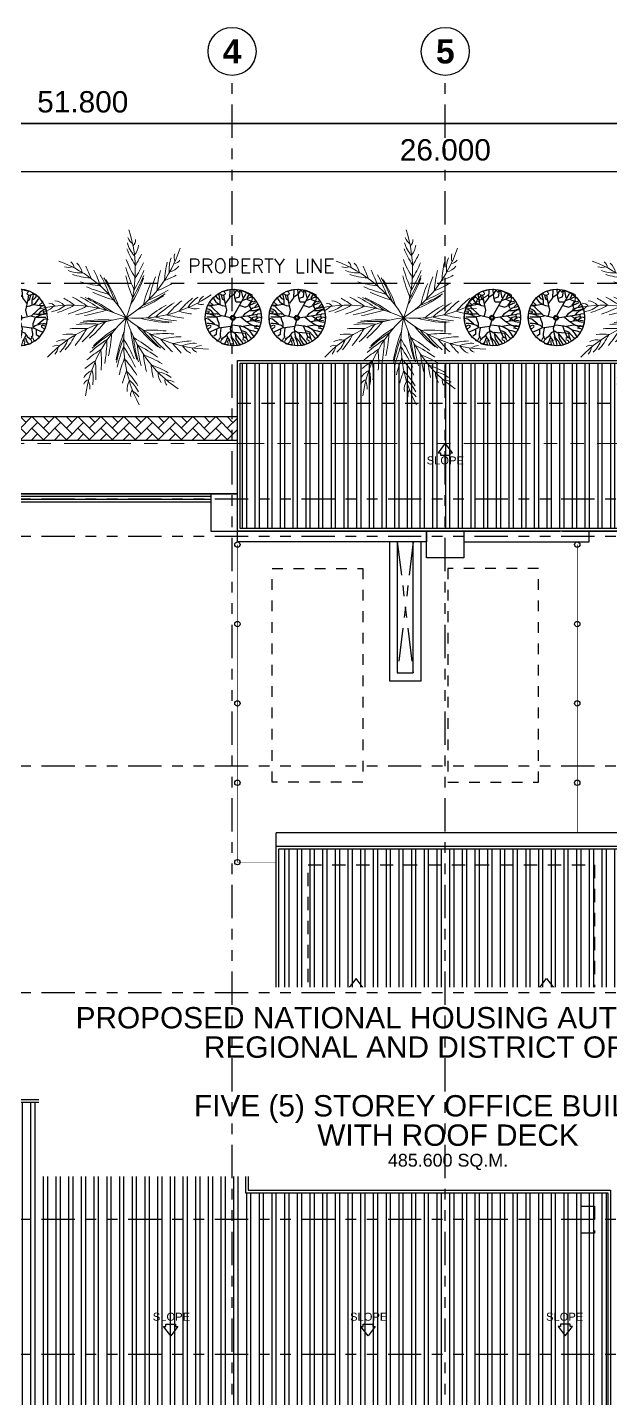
# Model space of a CAD drawing. Header units: metres. Extents: x -12400 to 1, y 0 to 106422.
# Drawn here: x -12353.92 to -12348.45, y 106380.08 to 106392.93 of the extents above; entities that cross this region are included whole.
import ezdxf
from ezdxf.enums import TextEntityAlignment as Align

# ---------------------------------------------------------------- set-up
doc = ezdxf.new("R2010")
doc.units = ezdxf.units.M
doc.set_wipeout_variables(frame=1)
doc.header["$PDMODE"] = 35
for name, pattern in [('CENTER', [2, 1.25, -0.25, 0.25, -0.25]), ('HIDDEN', [0.375, 0.25, -0.125]), ('HIDDEN2', [4.7625, 3.175, -1.5875]), ('PHANTOM2', [1.25, 0.625, -0.125, 0.125, -0.125, 0.125, -0.125])]:
    doc.linetypes.add(name, pattern=pattern)
for name, color, linetype, lineweight in [('0.1', 1, 'Continuous', 9), ('3', 3, 'Continuous', 30), ('DIM 001', 251, 'Continuous', 13), ('FURN', 8, 'Continuous', 5), ('HATCH', 250, 'Continuous', 5)]:
    doc.layers.add(name, color=color, linetype=linetype, lineweight=lineweight)
for name, color, linetype in [('DOOR', 1, 'Continuous'), ('Landscape', 108, 'Continuous'), ('MOULDING', 15, 'Continuous'), ('PROPERTY LINE', 3, 'PHANTOM2'), ('S-GRID', 155, 'Continuous'), ('txt', 2, 'Continuous'), ('TXT3', 3, 'Continuous'), ('WALL', 7, 'Continuous')]:
    doc.layers.add(name, color=color, linetype=linetype)
doc.layers.add('GUIDELINES', color=206, linetype='Continuous', plot=False)
doc.styles.add('Arial-Bold', font='arial.ttf')
doc.styles.add('DIMTXT-100', font='arial.ttf')
doc.styles.add('sans serif', font='sanssb__.ttf')
doc.styles.add('swis721', font='swiss.ttf')
doc.styles.add('T.25', font='romans.shx', dxfattribs={"height": 0.2})
doc.dimstyles.new('D-100', dxfattribs={"dimtxt": 0.2, "dimasz": 0.15, "dimexe": 0.1, "dimexo": 0.1, "dimgap": 0.1, "dimtad": 1, "dimdec": 3, "dimzin": 4, "dimdsep": 46, "dimtxsty": 'DIMTXT-100', "dimblk": 'ARCHTICK', "dimcen": 0.2, "dimdle": 0.1, "dimclrd": 8, "dimclre": 8, "dimclrt": 2, "dimadec": 0, "dimazin": 1, "dimtfac": 1, "dimtdec": 3, "dimtofl": 0, "dimtmove": 2, "dimatfit": 3, "dimfxl": 1, "dimarcsym": 0})
doc.dimstyles.new('DIM 200', dxfattribs={"dimtxt": 200, "dimasz": 1, "dimexe": 0, "dimexo": 40, "dimgap": 50, "dimtad": 1, "dimtoh": 1, "dimdec": 0, "dimlfac": 2, "dimtxsty": 'swis721', "dimblk": 'CIR', "dimcen": 0, "dimclrd": 155, "dimclre": 155, "dimclrt": 4, "dimadec": 0, "dimazin": 0, "dimtfac": 1, "dimtdec": 0, "dimtix": 1, "dimtmove": 1, "dimatfit": 3, "dimldrblk": 'CIR', "dimfxl": 0, "dimarcsym": 0})

# ---------------------------------------------------------------- blocks, each defined once
blk = doc.blocks.new('CIR')
at = {"color": 4}
blk.add_circle((0, 0), 50, dxfattribs=at)
blk = doc.blocks.new('grid_designation')
blk.add_circle((0, 500), 500)
at = {"color": 3, "style": 'sans serif'}
blk.add_attdef('A', text='', height=471, dxfattribs=at).set_placement((0, 500), align=Align.MIDDLE_CENTER)
blk = doc.blocks.new('TRHBWRUY')
at = {"layer": 'HATCH', "color": 251, "lineweight": 0, "ltscale": 20, "true_color": 0x636466}
for centre, radius, start, end in [((482.1253, 181.2141), 0.678, 161.87058, 201.59363), ((481.5145, 181.3486), 0.0835, 182.87895, 221.53455), ((481.4806, 181.37), 0.0351, 173.77911, 233.03955), ((481.3307, 181.3993), 0.1639, 317.4391, 345.01267), ((481.411, 181.414), 0.0808, 308.4321, 338.35152), ((481.8582, 181.537), 0.678, 197.87058, 237.59363), ((481.1628, 181.2788), 0.0808, 344.4321, 14.35152), ((481.1065, 181.2197), 0.1639, 353.4391, 21.01267), ((482.1325, 181.6508), 0.8001, 206.1883, 211.13856), ((481.0942, 181.48), 0.4263, 326.05264, 338.83185), ((481.245, 181.2842), 0.0351, 209.77911, 269.03955), ((481.285, 181.2867), 0.0835, 218.87895, 257.53455), ((480.8678, 181.146), 0.4263, 2.05264, 14.83185), ((480.8132, 181.0757), 0.5211, 3.55294, 15.11096), ((482.1393, 181.5231), 0.8001, 202.94825, 211.30767), ((482.133, 181.5846), 0.8001, 204.56726, 211.21068), ((481.0087, 181.4552), 0.5211, 327.55294, 339.11096), ((480.82, 181.4145), 0.7022, 334.67551, 344.63066), ((482.0814, 180.6246), 0.678, 110.17246, 149.89552), ((482.377, 180.8481), 0.8001, 152.86914, 159.51257), ((482.4286, 180.8896), 0.8001, 154.49018, 159.44044), ((481.7342, 181.3629), 0.1639, 265.74098, 293.31455), ((481.8083, 181.1872), 0.0835, 131.18084, 169.83644), ((481.8042, 181.2271), 0.0351, 122.081, 181.34143), ((481.7955, 181.309), 0.0808, 256.73399, 286.6534), ((481.6074, 181.8945), 0.8001, 242.1883, 247.13856), ((481.6467, 181.8413), 0.8001, 240.56726, 247.21068), ((480.6844, 180.9319), 0.7022, 10.67551, 20.63066), ((480.7768, 180.8878), 0.6444, 13.03468, 23.42683), ((482.1467, 181.482), 0.8001, 201.68252, 211.40186), ((482.1539, 181.4517), 0.8001, 200.51858, 211.49813), ((480.8688, 181.3245), 0.6444, 337.03468, 347.42683), ((482.2856, 180.7493), 0.8001, 148.82046, 159.80001), ((482.305, 180.7738), 0.8001, 149.9844, 159.70375), ((482.3326, 180.8051), 0.8001, 151.25014, 159.60955), ((481.5786, 181.6502), 0.5211, 275.85482, 287.41284), ((481.651, 181.5984), 0.4263, 274.35453, 287.13373), ((481.4395, 181.6403), 0.678, 234.96812, 274.69118), ((481.0405, 181.015), 0.0808, 21.52965, 51.44906), ((481.0313, 180.9338), 0.1639, 30.53665, 58.11022), ((480.8853, 180.7311), 0.4263, 39.15019, 51.9294), ((481.688, 181.7952), 0.8001, 238.94825, 247.30767), ((481.7181, 181.7664), 0.8001, 237.68252, 247.40186), ((481.7418, 181.746), 0.8001, 236.51858, 247.49813), ((481.3893, 181.679), 0.6444, 285.33656, 295.72871), ((482.0246, 180.3393), 0.8001, 114.32017, 125.29972), ((481.4297, 181.7731), 0.7022, 282.9774, 292.93255), ((482.0544, 180.3485), 0.8001, 115.48411, 125.20345), ((482.0949, 180.3586), 0.8001, 116.74985, 125.10926), ((482.1558, 180.369), 0.8001, 118.36885, 125.01227), ((482.2219, 180.3739), 0.8001, 119.98989, 124.94015), ((481.1028, 181.0688), 0.0351, 246.87666, 306.1371), ((481.1332, 181.095), 0.0835, 255.9765, 294.6321), ((481.0237, 181.7742), 0.8001, 279.28584, 284.23611), ((480.8841, 180.642), 0.5211, 40.65049, 52.20851), ((480.8682, 180.4497), 0.7022, 47.77306, 57.72821), ((480.9685, 180.4702), 0.6444, 50.13223, 60.52438), ((481.7857, 180.3522), 0.678, 75.67217, 115.39522), ((481.8125, 181.6132), 0.6444, 250.83627, 261.22842), ((481.8991, 181.6679), 0.7022, 248.4771, 258.43225), ((481.9522, 181.4823), 0.5211, 241.35453, 252.91255), ((481.9825, 181.3986), 0.4263, 239.85424, 252.63344), ((481.9177, 181.1573), 0.1639, 231.24069, 258.81426), ((481.8793, 180.9706), 0.0835, 96.68054, 135.33615), ((481.8985, 181.0058), 0.0351, 87.58071, 146.84114), ((481.9377, 181.0782), 0.0808, 222.2337, 252.15311), ((481.0529, 181.4787), 0.678, 270.96812, 310.69118), ((481.0872, 181.7554), 0.8001, 277.66481, 284.30823), ((480.844, 181.1542), 0.678, 304.03388, 343.75694), ((481.1479, 181.7436), 0.8001, 276.0458, 284.40522), ((481.1893, 181.7387), 0.8001, 274.78007, 284.49941), ((481.2205, 181.7368), 0.8001, 273.61613, 284.59567), ((480.819, 181.428), 0.8001, 309.61613, 320.59567), ((480.8302, 180.8311), 0.678, 331.63191, 11.35496), ((481.4164, 180.2912), 0.678, 43.63191, 83.35496), ((481.0356, 180.4659), 0.678, 7.63191, 47.35496), ((481.6122, 180.1535), 0.8001, 82.27991, 93.25946), ((481.6423, 180.1455), 0.8001, 83.44385, 93.16319), ((482.1082, 181.3459), 0.6444, 218.79601, 229.18816), ((481.682, 180.1326), 0.8001, 84.70959, 93.069), ((482.2106, 181.3463), 0.7022, 216.43684, 226.39199), ((481.139, 180.4174), 0.4263, 75.15019, 87.9294), ((481.1904, 180.3446), 0.5211, 76.65049, 88.20851), ((481.2905, 180.1797), 0.7022, 83.77306, 93.72821), ((480.7002, 181.3648), 0.8001, 313.66481, 320.30823), ((481.3596, 180.2552), 0.6444, 86.13223, 96.52438), ((480.7563, 181.3908), 0.8001, 312.0458, 320.40522), ((480.7927, 181.4113), 0.8001, 310.78007, 320.49941), ((481.7686, 180.2963), 0.6444, 119.19798, 129.59013), ((480.6627, 180.9558), 0.8001, 343.84582, 353.56517), ((480.6756, 180.9842), 0.8001, 342.68189, 353.66143), ((482.0471, 180.4991), 0.6444, 146.79601, 157.18816), ((480.7598, 180.6024), 0.8001, 10.27991, 21.25946), ((480.7615, 180.5713), 0.8001, 11.44385, 21.16319), ((481.1131, 180.2395), 0.8001, 46.27991, 57.25946), ((481.1327, 180.2153), 0.8001, 47.44385, 57.16319), ((482.2152, 180.9126), 0.6444, 182.79601, 193.18816), ((481.1573, 180.1815), 0.8001, 48.70959, 57.069), ((482.2983, 180.8527), 0.7022, 180.43684, 190.39199), ((481.7392, 180.1091), 0.8001, 86.32859, 92.97201), ((482.1572, 181.1608), 0.5211, 209.31427, 220.87229), ((481.7978, 180.0782), 0.8001, 87.94963, 92.89989), ((482.1385, 181.0738), 0.4263, 207.81398, 220.59318), ((481.9555, 180.9037), 0.1639, 199.20043, 226.774), ((481.8239, 180.7657), 0.0835, 64.64028, 103.29589), ((481.0977, 180.7383), 0.0808, 57.52965, 87.44906), ((481.1165, 180.8184), 0.0351, 282.87666, 342.1371), ((481.1379, 180.6672), 0.1639, 66.53665, 94.11022), ((481.1257, 180.8575), 0.0835, 291.9765, 330.6321), ((480.6378, 181.3426), 0.8001, 315.28584, 320.23611), ((481.5779, 180.2789), 0.5211, 109.71625, 121.27427), ((481.7519, 180.1953), 0.7022, 116.83882, 126.79397), ((480.6106, 180.8664), 0.8001, 346.73056, 353.37399), ((480.6434, 180.9188), 0.8001, 345.11156, 353.47097), ((482.0791, 180.4019), 0.7022, 144.43684, 154.39199), ((480.7615, 180.5295), 0.8001, 12.70959, 21.069), ((482.146, 180.7341), 0.5211, 173.31427, 184.87229), ((481.1897, 180.1289), 0.8001, 50.32859, 56.97201), ((481.8588, 180.7854), 0.0351, 55.54045, 114.80088), ((481.9305, 180.8259), 0.0808, 190.19344, 220.11285), ((481.4952, 180.3118), 0.4263, 108.21595, 120.99515), ((480.5704, 180.8138), 0.8001, 348.3516, 353.30187), ((481.8862, 180.3954), 0.5211, 137.31427, 148.87229), ((480.7567, 180.4679), 0.8001, 14.32859, 20.97201), ((482.0797, 180.6746), 0.4263, 171.81398, 184.59318), ((481.2189, 180.0695), 0.8001, 51.94963, 56.89989), ((481.2855, 180.5582), 0.0808, 90.59541, 120.51482), ((481.358, 180.5206), 0.1639, 99.60241, 127.17597), ((481.2575, 180.6356), 0.0351, 315.94242, 15.20285), ((481.2439, 180.6734), 0.0835, 325.04226, 3.69786), ((481.5793, 180.5077), 0.1639, 127.20043, 154.774), ((481.7976, 180.3863), 0.4263, 135.81398, 148.59318), ((481.4074, 180.5902), 0.0835, 352.64028, 31.29589), ((480.7455, 180.4026), 0.8001, 15.94963, 20.89989), ((481.8317, 180.6445), 0.1639, 163.20043, 190.774), ((481.6442, 180.6103), 0.0835, 28.64028, 67.29589), ((481.7658, 180.5964), 0.0808, 154.19344, 184.11285), ((481.684, 180.6057), 0.0351, 19.54045, 78.80088), ((481.4976, 180.5074), 0.0808, 118.19344, 148.11285), ((481.4369, 180.5631), 0.0351, 343.54045, 42.80088)]:
    blk.add_arc(centre, radius, start, end, dxfattribs=at)
blk = doc.blocks.new('PLANT-64')
at = {"layer": 'Landscape', "const_width": 50}
blk.add_lwpolyline([(156, 1311), (37, 1338), (-117, 1329), (-217, 1320), (-317, 1284), (-472, 1247), (-390, 1138), (-408, 1102), (-444, 1075), (-517, 1066), (-581, 1075), (-644, 1120), (-672, 1165), (-735, 1102), (-862, 1029), (-972, 929), (-1044, 847), (-1126, 766), (-1099, 711), (-1035, 657), (-990, 629), (-981, 584), (-1026, 557), (-1081, 548), (-1126, 557), (-1208, 575), (-1226, 566), (-1262, 484), (-1281, 439), (-1290, 384), (-1317, 339), (-1299, 311), (-1235, 311), (-1235, 311), (-1172, 311), (-1153, 266), (-1181, 239), (-1290, 202), (-1335, 202), (-1344, 66), (-1344, -16), (-1326, -152), (-1326, -252), (-1299, -306), (-1262, -397), (-1190, -361), (-1144, -343), (-1081, -361), (-1081, -397), (-1081, -433), (-1153, -488), (-1199, -506), (-1208, -533), (-1181, -633), (-1144, -679), (-1081, -760), (-1008, -879), (-926, -951), (-844, -1015), (-790, -1088), (-699, -1042), (-690, -997), (-672, -951), (-617, -933), (-553, -1015), (-590, -1051), (-617, -1124), (-581, -1206), (-508, -1233), (-372, -1260), (-317, -1260), (-263, -1242), (-272, -1178), (-290, -1142), (-290, -1088), (-217, -1069), (-190, -1124), (-153, -1224), (-144, -1287), (-17, -1306), (256, -1287), (419, -1224), (537, -1178), (537, -1078), (437, -1024), (428, -1024), (437, -942), (501, -924), (574, -942), (628, -1015), (665, -1069), (719, -1069), (792, -1024), (965, -860), (1083, -697), (1174, -570), (1110, -497), (983, -488), (1001, -397), (1047, -370), (1083, -361), (1165, -397), (1210, -415), (1283, -206), (1292, 21), (1137, 30), (1065, 39), (1083, 139), (1128, 184), (1210, 193), (1265, 184), (1274, 175), (1274, 175), (1265, 330), (1210, 484), (1137, 648), (1047, 793), (956, 766), (910, 748), (837, 784), (856, 847), (865, 938), (883, 956), (856, 1084), (692, 1165), (547, 1220), (419, 1274), (310, 1302), (247, 1220), (219, 1211), (183, 1256), (156, 1293), (147, 1320)], dxfattribs=at)
at = {"layer": 'Landscape'}
for points in [[(-381, 693), (-190, 938), (-172, 1293)], [(-181, 993), (37, 1129), (165, 1329)], [(337, 729), (110, 729), (47, 938), (10, 1320)], [(-372, 530), (-526, 557), (-690, 620), (-808, 702), (-881, 811), (-944, 902)], [(-626, 829), (-735, 893), (-817, 993), (-817, 1011)], [(-635, 629), (-635, 829), (-690, 1066), (-672, 1120)], [(-417, 802), (-526, 875), (-562, 1011), (-572, 1066)], [(-399, 93), (-335, 366), (-444, 866), (-472, 1075)], [(1, 112), (583, 1147)], [(74, 920), (265, 984), (301, 1247)], [(247, 593), (537, 493), (1037, 720)], [(437, 938), (365, 1247)], [(410, 820), (837, 984)], [(610, 875), (810, 775)], [(628, 938), (737, 1111)], [(710, 593), (865, 820)], [(810, 439), (756, 539), (756, 629), (837, 757), (865, 820)], [(-781, 184), (-699, 184), (-844, 166), (-1044, 166), (-1162, 166), (-1272, 193)], [(-599, 84), (-844, 39), (-1153, 39), (-1244, 39), (-1272, 39)], [(-681, -406), (-681, -270), (-744, -106), (-781, -6), (-853, 66), (-908, 84), (-953, 103), (-1262, 212)], [(-944, 175), (-1035, 293), (-1162, 393), (-1253, 421)], [(-708, 629), (-881, 593), (-1162, 575)], [(-172, 3), (-626, 112), (-1053, 520)], [(28, 3), (1119, 175)], [(347, 39), (447, -52), (556, -143), (837, -334), (956, -361), (1110, -388), (1192, -388)], [(447, 75), (556, 221), (737, 348), (901, 475), (1147, 539), (1192, 548)], [(628, -170), (783, -143), (956, -125), (1047, -52), (1110, -16), (1147, 3)], [(656, 93), (792, 12), (919, -88), (1083, -106), (1192, -125), (1192, -134)], [(728, 339), (965, 339), (1119, 393), (1201, 430), (1228, 421)], [(792, -125), (847, -52), (910, 30), (1065, 66), (1119, 84)], [(874, 139), (965, 257), (1028, 311), (1119, 366), (1201, 384), (1274, 366)], [(992, 511), (1101, 629), (1156, 629)], [(-899, -297), (-1181, -61), (-1335, -25), (-1372, -88)], [(-672, -452), (-772, -352), (-1026, -279), (-1153, -270), (-1262, -270)], [(-144, -406), (-381, -433), (-726, -479), (-953, -588), (-1062, -642), (-1099, -651), (-1108, -679)], [(-817, -533), (-826, -788), (-944, -860)], [(-608, -479), (-644, -742), (-644, -860), (-590, -915)], [(-53, -106), (-172, -497), (-135, -770), (-44, -1106), (1, -1306)], [(-117, -606), (37, -706), (256, -979), (365, -1106), (410, -1178), (437, -1206)], [(-90, -334), (319, -370), (519, -433), (674, -524), (819, -724), (937, -888)], [(256, -370), (356, -633), (456, -879), (583, -933)], [(392, -597), (547, -661), (810, -960), (810, -924)], [(447, -397), (774, -334), (919, -352), (1065, -424)], [(728, -570), (928, -606), (1065, -651), (1092, -715)], [(947, -125), (1047, -179), (1137, -188), (1283, -197), (1283, -188)], [(-172, -661), (-272, -697), (-417, -897), (-526, -969), (-544, -1015)], [(-317, -933), (-381, -1133), (-444, -1197)], [(-344, -815), (-253, -979), (-181, -1078)], [(-63, -1051), (-117, -897), (65, -1097), (147, -1269)], [(56, -670), (537, -715), (565, -842), (619, -1006)], [(74, -788), (101, -988), (228, -1169), (328, -1260)]]:
    blk.add_lwpolyline(points, dxfattribs=at)
for centre, radius in [((-24, 15), 1324), ((-44, 3), 116), ((-44, 3), 90.6), ((-44, 3), 70.9)]:
    blk.add_circle(centre, radius, dxfattribs=at)
blk = doc.blocks.new('ROOFFORSITEDEV')
h = blk.add_hatch()
h.set_pattern_fill('ANSI32', color=8, scale=0.025, angle=45)
h.paths.add_polyline_path([(10.25, 22.15), (17.95, 22.15), (17.95, 19.05), (10.25, 19.05)])
h = blk.add_hatch()
h.set_pattern_fill('ANSI32', color=8, scale=0.025, angle=45)
h.set_pattern_definition([(90, (11976.81297, -106431.57022), (-0.238125, 0), []), (90, (11976.89234, -106431.49085), (-0.238125, 0), [])])
h.paths.add_polyline_path([(10.975, 13.05), (17.45, 13.05), (17.45, 7.75), (10.975, 7.75)])
h = blk.add_hatch()
h.set_pattern_fill('ANSI32', color=8, scale=0.025, angle=45)
h.set_pattern_definition([(90, (11976.81297, -106386.57022), (-0.238125, 0), []), (90, (11976.89234, -106386.49085), (-0.238125, 0), [])])
h.paths.add_polyline_path([(0.75, 8.3), (10.35, 8.3), (10.35, 6.6), (17.15, 6.6), (17.15, 2), (10.2, 2), (10.2, 1), (0.75, 1)])
at = {"color": 3}
blk.add_lwpolyline([(10.2, 22.2), (18, 22.2), (18, 19), (10.2, 19)], close=True, dxfattribs=at)
at = {"color": 1}
blk.add_lwpolyline([(10.25, 22.15), (17.95, 22.15), (17.95, 19.05), (10.25, 19.05)], close=True, dxfattribs=at)
at = {"color": 1, "linetype": 'HIDDEN'}
for points in [[(10.2, 21.4), (18, 21.4), (18, 19), (10.2, 19)], [(11.525, 12.75), (16.9, 12.75), (16.9, 8.3), (11.525, 8.3)]]:
    blk.add_lwpolyline(points, close=True, dxfattribs=at)
at = {"color": 2, "linetype": 'Continuous'}
blk.add_lwpolyline([(10.2, 20.7), (0, 20.7), (0, 0), (11.2, 0), (11.2, 1), (17, 1), (17, 0), (28.2, 0), (28.2, 20.7), (18, 20.7)], dxfattribs=at)
at = {"color": 155}
for points in [[(1, 19.7), (10.2, 19.7)], [(9.7, 19.65), (5.95, 19.65)], [(5.95, 19.6), (9.7, 19.6)], [(5.95, 19.55), (9.7, 19.55)], [(9.7, 19.7), (9.7, 19), (10.2, 19), (10.2, 19.7)], [(10.625, 19), (16.25, 19)], [(13.05, 18.8), (13.05, 16.2), (13.65, 16.2), (13.65, 18.8)], [(13.2, 18.8), (13.2, 16.35), (13.5, 16.35), (13.5, 18.8)], [(16.3, 19), (18.5, 19)]]:
    blk.add_lwpolyline(points, dxfattribs=at)
at = {"color": 2}
for points in [[(10.2, 19.7), (1, 19.7), (1, 8.35)], [(17.5, 13.35), (10.925, 13.35)], [(10.925, 13.1), (17.5, 13.1)]]:
    blk.add_lwpolyline(points, dxfattribs=at)
at = {"color": 155}
for points in [[(10.2, 19), (13.75, 19), (13.75, 18.8), (10.2, 18.8)], [(14.45, 19), (14.45, 18.5), (13.75, 18.5), (13.75, 19)], [(16.8, 19), (14.45, 19), (14.45, 18.8), (16.8, 18.8)]]:
    blk.add_lwpolyline(points, close=True, dxfattribs=at)
at = {"color": 155, "linetype": 'PHANTOM2'}
for points in [[(13.2, 18.8), (13.5, 16.35)], [(13.5, 18.8), (13.2, 16.35)]]:
    blk.add_lwpolyline(points, dxfattribs=at)
at = {"color": 155, "linetype": 'HIDDEN2', "ltscale": 0.05}
blk.add_lwpolyline([(10.2, 18.75, 0.01, 0.01, 0), (10.2, 12.8, 0.01, 0.01, 0), (10.925, 12.8, 0, 0, 0)], format="xyseb", dxfattribs=at)
at = {"color": 155, "linetype": 'HIDDEN2', "ltscale": 0.05, "const_width": 0.01}
blk.add_lwpolyline([(16.575, 18.75), (16.575, 13.35)], dxfattribs=at)
at = {"color": 155, "linetype": 'HIDDEN2', "ltscale": 0.05}
for points in [[(10.85, 18.3), (12.55, 18.3), (12.55, 14.3), (10.85, 14.3)], [(15.85, 18.3), (14.15, 18.3), (14.15, 14.3), (15.85, 14.3)]]:
    blk.add_lwpolyline(points, close=True, dxfattribs=at)
at = {"color": 3}
blk.add_lwpolyline([(17.5, 13.35), (17.5, 7.7), (10.925, 7.7), (10.925, 13.35)], dxfattribs=at)
at = {"color": 1, "linetype": 'Continuous'}
for points in [[(10.975, 13.05), (17.45, 13.05), (17.45, 7.75), (10.975, 7.75)], [(0.75, 8.3), (10.35, 8.3), (10.35, 6.6), (17.15, 6.6), (17.15, 2), (10.2, 2), (10.2, 1), (0.75, 1)]]:
    blk.add_lwpolyline(points, close=True, dxfattribs=at)
at = {"color": 3, "linetype": 'Continuous'}
blk.add_lwpolyline([(0.7, 8.35), (10.4, 8.35), (10.4, 6.65), (17.2, 6.65), (17.2, 1.95), (10.25, 1.95), (10.25, 0.95), (0.7, 0.95)], close=True, dxfattribs=at)
at = {"color": 155, "linetype": 'HIDDEN'}
for points in [[(9.85, 8.05), (10.1, 8.05), (10.1, 7.55), (9.85, 7.55)], [(16.65, 6.35), (16.9, 6.35), (16.9, 5.85), (16.65, 5.85)]]:
    blk.add_lwpolyline(points, close=True, dxfattribs=at)
at = {"color": 155}
for centre in [(10.2, 18.75), (16.575, 18.75), (10.2, 17.262), (16.575, 17.262), (10.2, 15.775), (16.575, 15.775), (10.2, 14.287), (16.575, 14.287), (10.2, 12.8)]:
    blk.add_circle(centre, 0.05, dxfattribs=at)
at = {"layer": 'WALL', "color": 1}
for points in [[(14.189, 20.472), (14.233, 20.472), (14.1, 20.65), (13.967, 20.472), (14.011, 20.472), (14.011, 20.428), (14.189, 20.428)], [(12.514, 10.444), (12.558, 10.444), (12.425, 10.622), (12.292, 10.444), (12.336, 10.444), (12.336, 10.4), (12.514, 10.4)], [(15.911, 10.444), (15.867, 10.444), (16, 10.622), (16.133, 10.444), (16.089, 10.444), (16.089, 10.4), (15.911, 10.4)], [(9.039, 4.1), (9.083, 4.1), (8.95, 3.922), (8.817, 4.1), (8.861, 4.1), (8.861, 4.144), (9.039, 4.144)], [(12.739, 4.1), (12.783, 4.1), (12.65, 3.922), (12.517, 4.1), (12.561, 4.1), (12.561, 4.144), (12.739, 4.144)], [(16.261, 4.1), (16.217, 4.1), (16.35, 3.922), (16.483, 4.1), (16.439, 4.1), (16.439, 4.144), (16.261, 4.144)]]:
    blk.add_lwpolyline(points, close=True, dxfattribs=at)
at = {"layer": '0.1', "color": 155, "char_height": 0.15, "attachment_point": 5, "rotation": 90}
for s, insert in [('{\\Fx-hlvm1s|c0;\\W0.9;\\T0.9;PIPE SHAFT}', (13.35, 17.587)), ('{\\Fx-hlvm1s|c0;\\W0.9;\\T1.5;CHAINLINK FENCE}', (10.05, 15.775)), ('{\\Fx-hlvm1s|c0;\\W0.9;\\T1.5;CHAINLINK FENCE}', (16.725, 15.775))]:
    blk.add_mtext_dynamic_manual_height_columns(s, width=5150.82822, gutter_width=1, heights=[0], dxfattribs=dict(at, insert=insert))
at = {"layer": 'txt', "color": 2, "style": 'Arial-Bold'}
blk.add_text('SLOPE', height=0.15, dxfattribs=at).set_placement((14.1, 20.328), align=Align.MIDDLE)
for p in [(12.089, 10.188), (15.639, 10.188), (8.614, 4.206), (12.314, 4.206), (15.989, 4.206)]:
    blk.add_text('SLOPE', height=0.15, dxfattribs=at).set_placement(p)
blk = doc.blocks.new('SITEDEVWITHROOF')
at = {"layer": 'MOULDING'}
h = blk.add_hatch(dxfattribs=at)
h.set_pattern_fill('AR-HBONE', color=256, scale=0.0015)
h.set_pattern_definition([(45, (11969.40944, -106392.8205), (0, 0.2155261469), [0.4572, -0.1524]), (135, (11969.5172, -106392.71274), (2e-17, 0.2155261469), [0.4572, -0.1524])])
h.paths.add_polyline_path([(6, 23.392), (6, 18.292), (6.6, 18.292), (6.6, 22.95), (16.8, 22.95), (16.8, 23.392)])
at = {"color": 1, "linetype": 'HIDDEN', "ltscale": 2}
blk.add_lwpolyline([(16.8, 21.95), (16.8, 22.95), (6.6, 22.95), (6.6, 11), (0, 11), (0, 0), (34.8, 0), (34.8, 22.95), (24.6, 22.95), (24.6, 21.95)], dxfattribs=at)
at = {"layer": 'FURN', "linetype": 'PHANTOM2', "ltscale": 2}
blk.add_lwpolyline([(-7, 15.892), (-3.35, 15.892), (-3.35, 0.75), (34.8, 0.75), (34.8, 22.892), (-7, 22.892)], close=True, dxfattribs=at)
at = {"layer": 'MOULDING'}
blk.add_lwpolyline([(16.8, 21.95), (16.8, 23.392), (6, 23.392), (6, 18.292), (6.6, 18.292), (6.6, 21.95), (16.8, 21.95)], dxfattribs=at)
at = {"layer": 'PROPERTY LINE', "linetype": 'PHANTOM2', "ltscale": 2}
blk.add_lwpolyline([(-12, 25.892), (-12, 10.892), (-8.35, 10.892), (-8.35, -4.25), (39.8, -4.25), (39.8, 25.892)], close=True, dxfattribs=at)
at = {"color": 1}
blk.add_blockref('ROOFFORSITEDEV', (6.6, 2.25), dxfattribs=at)
at = {"layer": '3', "color": 3, "yscale": 0.00039927785625, "zscale": 0.00039927785625}
for p, xscale in [((12.698, 25.25), -0.00039927785625), ((16.733, 25.25), 0.00039927785625), ((17.933, 25.25), 0.00039927785625), ((21.594, 25.25), 0.00039927785625), ((22.794, 25.25), 0.00039927785625)]:
    blk.add_blockref('PLANT-64', p, dxfattribs=dict(at, xscale=xscale))
at = {"layer": 'DOOR', "color": 8, "lineweight": 15, "xscale": -3.580591016003169, "yscale": 3.580591016003169, "zscale": 3.580591016003169}
for p in [(1738.752, -622.709), (1743.952, -622.709), (1748.755, -622.709)]:
    blk.add_blockref('TRHBWRUY', p, dxfattribs=at)
at = {"layer": 'TXT3', "ltscale": 0.3, "insert": (17.25, 26.225), "char_height": 0.2, "width": 4.33329, "attachment_point": 5, "line_spacing_factor": 0.825, "style": 'T.25'}
blk.add_mtext('{\\H1.3333x;PROPERTY LINE}', dxfattribs=at)
at = {"color": 1}
blk.add_wipeout([(13.081, 12.701), (13.081, 9.162), (28.104, 9.162), (28.104, 12.701)], dxfattribs=at)
at = {"layer": 'txt', "ltscale": 0.3, "insert": (20.751, 10.806), "char_height": 0.3, "width": 14.51188, "attachment_point": 5, "line_spacing_factor": 0.825, "style": 'DIMTXT-100'}
blk.add_mtext('{\\H1.3333x;\\C0;PROPOSED NATIONAL HOUSING AUTHORITY (NHA)\\P REGIONAL AND DISTRICT OFFICE:\\P\\PFIVE (5) STOREY OFFICE BUILDING \\PWITH ROOF DECK\\P\\H0.60002x;\\C256;485.600 SQ.M.}', dxfattribs=at)
blk = doc.blocks.new('_ArchTick')
at = {"color": 0, "linetype": 'ByBlock', "const_width": 0.15}
blk.add_lwpolyline([(-0.5, -0.5), (0.5, 0.5)], dxfattribs=at)
blk = doc.blocks.new('*D591')
at = {"layer": 'DEFPOINTS', "color": 0, "transparency": 16777216}
for p in [(-12340.449, 106392.026), (-12366.349, 106390.526), (-12340.449, 106390.526)]:
    blk.add_point(p, dxfattribs=at)
at = {"layer": 'DIM 001', "color": 8, "lineweight": -2, "transparency": 16777216}
for p, q in [((-12366.349, 106390.626), (-12366.349, 106392.126)), ((-12340.449, 106390.626), (-12340.449, 106392.126)), ((-12366.449, 106392.026), (-12340.349, 106392.026))]:
    blk.add_line(p, q, dxfattribs=at)
at = {"layer": 'DIM 001', "color": 8, "lineweight": -2, "transparency": 16777216, "xscale": 0.15, "yscale": 0.15, "zscale": 0.15, "rotation": 180}
blk.add_blockref('_ArchTick', (-12366.349, 106392.026), dxfattribs=at)
at = {"layer": 'DIM 001', "color": 8, "lineweight": -2, "transparency": 16777216, "xscale": 0.15, "yscale": 0.15, "zscale": 0.15}
blk.add_blockref('_ArchTick', (-12340.449, 106392.026), dxfattribs=at)
at = {"layer": 'DIM 001', "color": 2, "transparency": 16777216, "insert": (-12353.399, 106392.228), "char_height": 0.2, "attachment_point": 5, "style": 'DIMTXT-100'}
blk.add_mtext('51.800', dxfattribs=at)
blk = doc.blocks.new('*D593')
at = {"layer": 'DEFPOINTS', "color": 0, "transparency": 16777216}
for p in [(-12343.499, 106391.576), (-12356.499, 106388.505), (-12343.499, 106388.505)]:
    blk.add_point(p, dxfattribs=at)
at = {"layer": 'DIM 001', "color": 8, "lineweight": -2, "transparency": 16777216}
for p, q in [((-12356.499, 106388.605), (-12356.499, 106391.676)), ((-12343.499, 106388.605), (-12343.499, 106391.676)), ((-12356.599, 106391.576), (-12343.399, 106391.576))]:
    blk.add_line(p, q, dxfattribs=at)
at = {"layer": 'DIM 001', "color": 8, "lineweight": -2, "transparency": 16777216, "xscale": 0.15, "yscale": 0.15, "zscale": 0.15, "rotation": 180}
blk.add_blockref('_ArchTick', (-12356.499, 106391.576), dxfattribs=at)
at = {"layer": 'DIM 001', "color": 8, "lineweight": -2, "transparency": 16777216, "xscale": 0.15, "yscale": 0.15, "zscale": 0.15}
blk.add_blockref('_ArchTick', (-12343.499, 106391.576), dxfattribs=at)
at = {"layer": 'DIM 001', "color": 2, "transparency": 16777216, "insert": (-12349.999, 106391.778), "char_height": 0.2, "attachment_point": 5, "style": 'DIMTXT-100'}
blk.add_mtext('26.000', dxfattribs=at)
blk = doc.blocks.new('SITEDEVGRID')
at = {"layer": 'S-GRID', "color": 155, "linetype": 'CENTER'}
ref = blk.add_blockref('grid_designation', (9, 26.442), dxfattribs=dict(at, xscale=0.0009000000000000002, yscale=0.0009000000000000002, zscale=0.0009000000000000002))
ref.add_attrib('A', '4', dxfattribs={"layer": '0', "color": 3, "height": 0.45, "style": 'sans serif'}).set_placement((9, 26.892), align=Align.MIDDLE_CENTER)
ref = blk.add_blockref('grid_designation', (13, 26.442), dxfattribs=dict(at, xscale=0.0009000000000000002, yscale=0.0009000000000000002, zscale=0.0009000000000000002))
ref.add_attrib('A', '5', dxfattribs={"layer": '0', "color": 3, "height": 0.45, "style": 'sans serif'}).set_placement((13, 26.892), align=Align.MIDDLE_CENTER)
at = {"color": 6, "linetype": 'PHANTOM2'}
for points in [[(9, -12.1), (9, 26.442)], [(13, -12.1), (13, 26.442)], [(38.55, 18.5), (-26.15, 18.5)], [(38.55, 17.8), (-25.55, 17.8)], [(38.55, 13.5), (-26.15, 13.5)], [(38.55, 9.25), (-26.15, 9.25)], [(38.55, 5), (-26.15, 5)], [(38.55, 2.475), (-26.15, 2.475)]]:
    blk.add_leader(points, dimstyle='DIM 200', override={"dimasz": 0.002, "dimgap": 60, "dimtad": 0}, dxfattribs=at)
blk = doc.blocks.new('sitedevwgrid')
at = {"color": 1}
blk.add_blockref('SITEDEVWITHROOF', (18, 8.3), dxfattribs=at)
at = {"layer": 'GUIDELINES'}
blk.add_lwpolyline([(63.8, 37.192), (0, 37.192), (0, 0), (63.8, 0)], close=True, dxfattribs=at)
blk.add_blockref('SITEDEVGRID', (25.7, 11.65))

msp = doc.modelspace()

# ---------------------------------------------------------------- block references
at = {"xscale": 0.5, "yscale": 0.5, "zscale": 0.5}
msp.add_blockref('sitedevwgrid', (-12369.34914, 106373.43022), dxfattribs=at)

# ---------------------------------------------------------------- next in the draw order: linework, layer by layer
at = {"layer": 'GUIDELINES'}
msp.add_lwpolyline([(-12368.89914, 106391.57636), (-12337.89923, 106391.57636), (-12337.89923, 106373.88022), (-12368.89914, 106373.88022)], close=True, dxfattribs=at)

# ---------------------------------------------------------------- next in the draw order: dimensions: what is measured, and where the dimension line sits
at = {"layer": 'DIM 001', "color": 1}
for base, p1, p2, picture, middle in [((-12340.44923, 106392.02636), (-12366.34913, 106390.5264), (-12340.44923, 106390.5264), '*D591', (-12353.39918, 106392.22847)), ((-12343.49922, 106391.57636), (-12356.49922, 106388.50536), (-12343.49922, 106388.50536), '*D593', (-12349.99922, 106391.77847))]:
    dim = msp.add_linear_dim(base=base, p1=p1, p2=p2, dimstyle='D-100', override={"dimlfac": 2}, dxfattribs=at)
    dim.commit()
    dim.dimension.update_dxf_attribs({"geometry": picture, "text_midpoint": middle})

doc.saveas('drawing.dxf')
